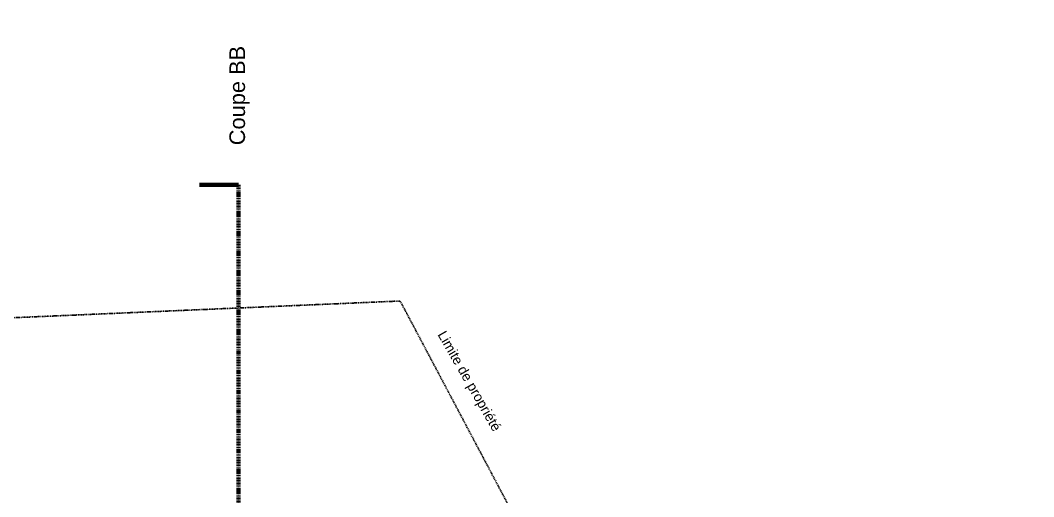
# Model space of a CAD drawing. Header units: millimetres. Extents: x -83 to 30397, y 298 to 25043.
# Drawn here: x 16899 to 29883, y 18938 to 25043 of the extents above; entities that cross this region are included whole.
import ezdxf

# ---------------------------------------------------------------- set-up
doc = ezdxf.new("R2010")
doc.units = ezdxf.units.MM
doc.linetypes.add('Dash dot', pattern=[21, 10, -5, 1, -5])
doc.linetypes.add('Double dash', pattern=[55, 20, -5, 10, -5, 10, -5])
for name, color, linetype, lineweight in [('C-PROP-LINE', 91, 'Double dash', 25), ('G-ANNO-SYMB', 111, 'Continuous', 9), ('G-ANNO-TEXT', 231, 'Continuous', 9)]:
    doc.layers.add(name, color=color, linetype=linetype, lineweight=lineweight)
doc.styles.add('Arial_1', font='arial.ttf', dxfattribs={"height": 200})
doc.styles.add('Arial_8', font='arial.ttf', dxfattribs={"height": 125})

# ---------------------------------------------------------------- blocks, each defined once
blk = doc.blocks.new('Family - ___-602283-N_F_ E_1')
at = {"layer": 'C-PROP-LINE', "color": 1, "linetype": 'Dash dot'}
for p, q in [((2239, 20602), (21766, 21446)), ((21766, 21446), (29883, 6135))]:
    blk.add_line(p, q, dxfattribs=at)
blk = doc.blocks.new('Coupe - SEC_VER__HEAD-247919-N_F_ E_1')
at = {"layer": 'G-ANNO-SYMB', "lineweight": 70}
blk.add_line((0, 0), (0, 10), dxfattribs=at)

msp = doc.modelspace()

# ---------------------------------------------------------------- linework, layer by layer
at = {"layer": 'G-ANNO-SYMB', "linetype": 'Dash dot', "lineweight": 70}
msp.add_line((19693.8, 22933.184), (19693.8, 2129.591), dxfattribs=at)

# ---------------------------------------------------------------- block references
at = {"layer": 'C-PROP-LINE', "color": 1, "linetype": 'Dash dot'}
msp.add_blockref('Family - ___-602283-N_F_ E_1', (0, 0), dxfattribs=at)
at = {"layer": 'G-ANNO-SYMB', "lineweight": 70, "extrusion": (0, 0, -1), "xscale": 49.99999999999998, "yscale": 49.99999999999998, "zscale": 49.99999999999998, "rotation": 270.0000000000003}
msp.add_blockref('Coupe - SEC_VER__HEAD-247919-N_F_ E_1', (-19693.8, 22933.184), dxfattribs=at)

# ---------------------------------------------------------------- texts
at = {"layer": 'G-ANNO-SYMB', "insert": (19577.98, 23441.792), "char_height": 200, "width": 1551.26531, "attachment_point": 1, "rotation": 90, "style": 'Arial_1', "bg_fill": 3, "box_fill_scale": 1.25, "bg_fill_color": 256, "bg_fill_true_color": 13158600, "bg_fill_transparency": 0}
msp.add_mtext('Coupe BB', dxfattribs=at)

# ---------------------------------------------------------------- next in the draw order: texts
at = {"layer": 'G-ANNO-TEXT', "color": 7, "insert": (22349.652, 21078.971), "char_height": 125, "width": 1743.67031, "attachment_point": 1, "rotation": 299.8030221, "style": 'Arial_8', "bg_fill": 3, "box_fill_scale": 1.25, "bg_fill_color": 256, "bg_fill_true_color": 13158600, "bg_fill_transparency": 0}
msp.add_mtext('Limite de propriété', dxfattribs=at)

doc.saveas('drawing.dxf')
